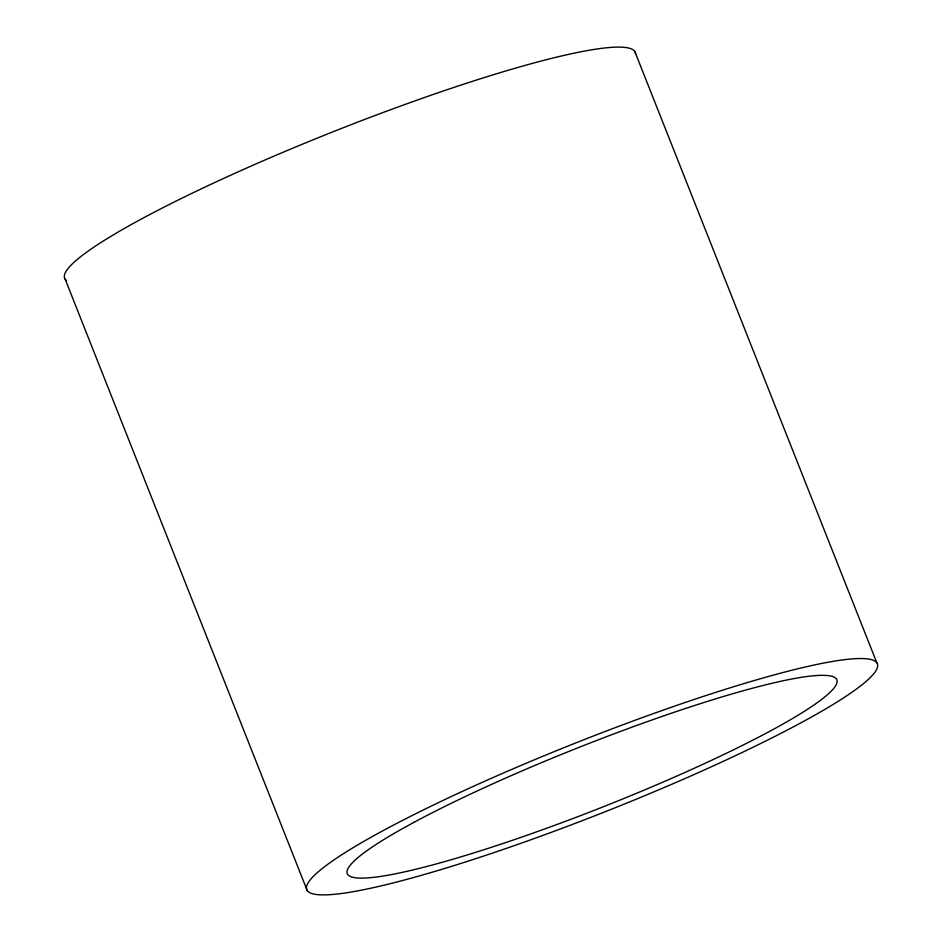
<?xml version="1.0" encoding="UTF-8"?>
<svg xmlns="http://www.w3.org/2000/svg" width="942" height="942" viewBox="0 0 942 942"><rect width="100%" height="100%" fill="white"/><g stroke="black" fill="none" stroke-linecap="round" stroke-linejoin="round"><path stroke-width="1.41" d="M634.743 51.339L876.814 662.768M65.186 279.232L307.257 890.661M66.529 280.575A306.857 37.397 -21.6 0 1 331.054 132.563A306.857 37.397 -21.6 0 1 635.591 53.812M414.386 822.107L403.035 828.324A263.277 32.087 -21.6 0 0 534.679 832.551L551.435 826.511A263.277 32.087 -21.6 0 0 744.474 744.38L757.486 737.763A263.277 32.087 -21.6 0 0 827.064 675.485L821.648 675.308A263.277 32.087 -21.6 0 0 414.386 822.107M451.218 866.463A306.857 37.397 -21.6 0 0 877.673 665.24A306.857 37.397 -21.6 0 0 447.226 798.439A306.857 37.397 -21.6 0 0 451.218 866.463"/></g></svg>
